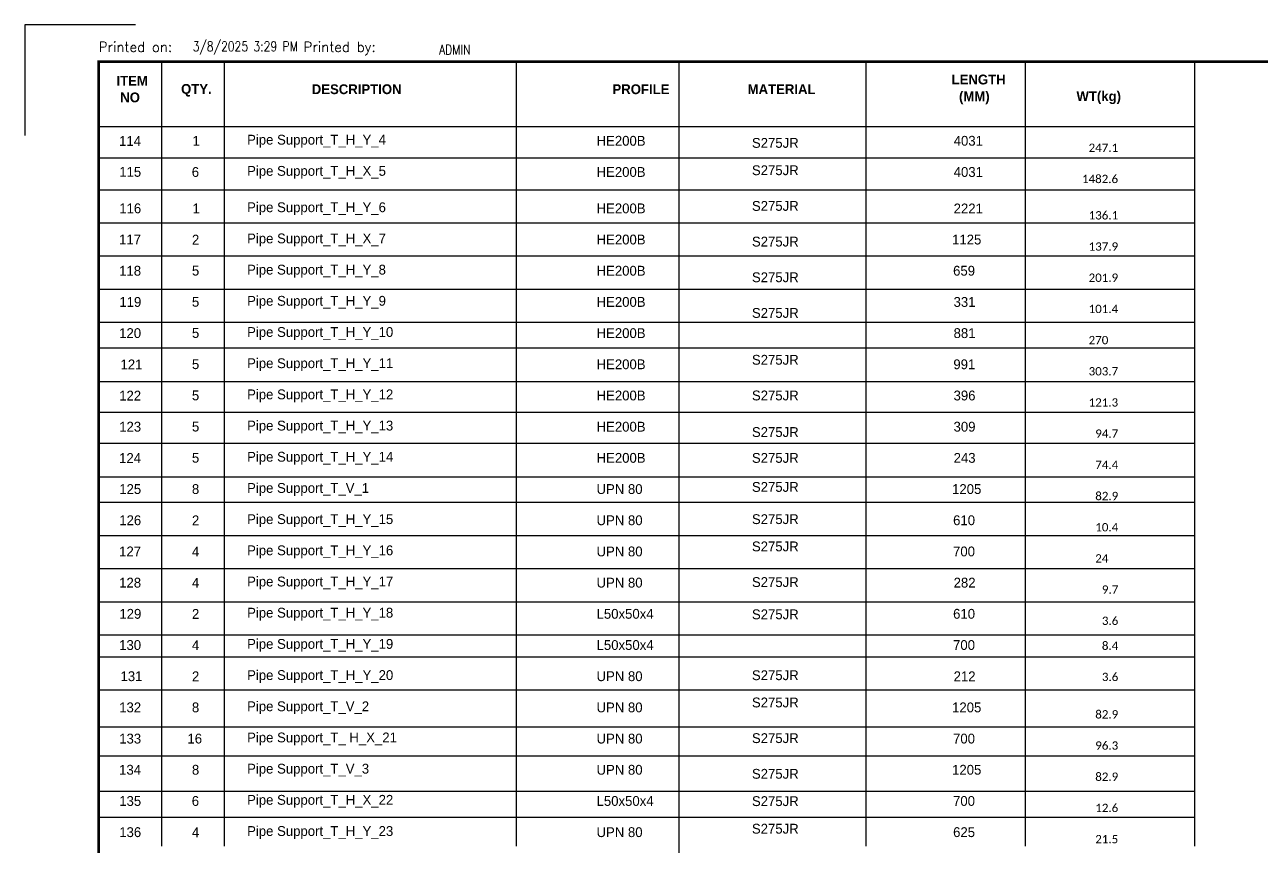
# Model space of a CAD drawing. Header units: millimetres. Extents: x 0 to 16187, y -20471 to 6290.
# Drawn here: x 5628 to 6130, y 508 to 841 of the extents above; entities that cross this region are included whole.
import ezdxf
from ezdxf.enums import TextEntityAlignment as Align

# ---------------------------------------------------------------- set-up
doc = ezdxf.new("R2010")
doc.units = ezdxf.units.MM
doc.layers.add('BORDER1', color=3, linetype='Continuous')
doc.layers.add('BORDER2', color=7, linetype='Continuous')
doc.styles.add('MtXpl_Calibri', font='', dxfattribs={"height": 0.2})
doc.styles.add('MtXpl_Century_Gothic', font='', dxfattribs={"height": 0.2})
doc.styles.add('MtXpl_Century_Gothic1', font='', dxfattribs={"height": 0.2})
doc.styles.add('ROMANC', font='ROMANC', dxfattribs={"height": 5})
doc.styles.add('ROMANS', font='ROMANS.shx', dxfattribs={"width": 0.8})
doc.styles.add('ROMANT', font='ROMANT', dxfattribs={"height": 4})
doc.styles.get('MtXpl_Calibri').set_extended_font_data('Calibri')
doc.styles.get('MtXpl_Century_Gothic').set_extended_font_data('Century Gothic', bold=True)
doc.styles.get('MtXpl_Century_Gothic1').set_extended_font_data('Century Gothic')

# ---------------------------------------------------------------- blocks, each defined once
blk = doc.blocks.new('*U609')
at = {"layer": 'BORDER1', "color": 154, "true_color": 0x1859a9, "const_width": 1}
blk.add_lwpolyline([(1.81, 811), (1144, 811), (1144, 0), (0, 0), (0, 811)], close=True, dxfattribs=at)
at = {"layer": 'BORDER2'}
blk.add_lwpolyline([(15, 826), (-30, 826), (-30, 781)], dxfattribs=at)
at = {"layer": 'BORDER2', "style": 'ROMANS'}
blk.add_text('Printed on:                 Printed by:', height=4, dxfattribs=at).set_placement((0, 815))
at = {"layer": 'BORDER2', "char_height": 4, "attachment_point": 7, "style": 'ROMANS'}
for s, insert in [('3/8/2025 3:29 PM', (38.14, 813.89)), ('ADMIN', (138.14, 813.89))]:
    blk.add_mtext(s, dxfattribs=dict(at, insert=insert))
at = {"layer": 'BORDER2', "flags": 8}
for tag, height, style, p in [('REV-A', 3.24, 'ROMANS', (986.93, 140.25)), ('RE-A', 8.06, 'ROMANT', (1084.63, 7.17))]:
    blk.add_attdef(tag, text='', height=height, dxfattribs=dict(at, style=style)).set_placement(p, align=Align.CENTER)
at = {"layer": 'BORDER2', "style": 'ROMANS', "width": 3.830216}
blk.add_attdef('DATE-A', text='', height=3.24, dxfattribs=at).set_placement((995.51, 140.25), (1008.51, 140.25), align=Align.FIT)
at = {"layer": 'BORDER2'}
for tag, height, style, p in [('DRN-A', 3.24, 'ROMANS', (1018.38, 140.25)), ('CHD-A', 3.24, 'ROMANS', (1032.35, 140.25)), ('APD-A', 3.24, 'ROMANS', (1046.64, 140.25)), ('CONS_CONT_VEND', 4.2, 'ROMANC', (1061.39, 72.83))]:
    blk.add_attdef(tag, text='', height=height, dxfattribs=dict(at, style=style)).set_placement(p, align=Align.CENTER)
at = {"layer": 'BORDER2', "style": 'ROMANS', "width": 0.8}
for tag, p, height in [('1:X', (997.23, 122.55), 3.5), ('LOC', (1042.74, 122.55), 3.5), ('PROJ_NO', (1118.64, 122.55), 3.5), ('CONS_DRG_NO', (1011, 63), 3)]:
    blk.add_attdef(tag, p, '', height=height, dxfattribs=at)
at = {"layer": 'BORDER2', "lineweight": 30, "width": 0.8, "flags": 104}
blk.add_attdef('COMMENTS-A', text='', height=2.2, dxfattribs=at).set_placement((1055.21, 142.07), align=Align.MIDDLE_LEFT)
at = {"layer": 'BORDER2', "style": 'ROMANS', "width": 0.8}
for tag, p in [('PROJECT_TITLE_1', (1061.07, 55.35)), ('PROJECT_TITLE_2', (1061.07, 49.3))]:
    blk.add_attdef(tag, text='', height=3.5, dxfattribs=at).set_placement(p, align=Align.MIDDLE)
at = {"layer": 'BORDER2', "style": 'ROMANT', "width": 0.8}
for tag, p in [('DRG_TITLE_1', (1061.07, 36.31)), ('DRG_TITLE_2', (1061.07, 28.31)), ('DRG_TITLE_3', (1061.07, 20.31))]:
    blk.add_attdef(tag, text='', height=5, dxfattribs=at).set_placement(p, align=Align.CENTER)
at = {"layer": 'BORDER2', "style": 'ROMANT'}
for tag, p in [('AR', (995, 7.17)), ('PA', (1011.74, 7.17)), ('DC', (1028.45, 7.17)), ('TS', (1120.84, 7.17))]:
    blk.add_attdef(tag, p, '', height=8.06, dxfattribs=at)
for tag, p in [('SRNO', (1074.7, 7.17)), ('SH', (1115.8, 7.18))]:
    blk.add_attdef(tag, text='', height=8.06, dxfattribs=at).set_placement(p, align=Align.RIGHT)
at = {"layer": 'BORDER2', "style": 'ROMANS', "flags": 2}
blk.add_attdef('TB_VERSION', text='', height=2, dxfattribs=at).set_placement((1, -1), align=Align.TOP_LEFT)

msp = doc.modelspace()

# ---------------------------------------------------------------- linework, layer by layer
at = {"color": 0, "linetype": 'ByBlock', "lineweight": -2}
for p, q in [((5658.3985, 826), (6103.11769, 826)), ((5658.3985, 799.64992), (6103.11769, 799.64992))]:
    msp.add_line(p, q, dxfattribs=at)
for p, q in [((5658.3985, 826), (5658.3985, 799.64992)), ((5683.86454, 826), (5683.86454, 507.63067)), ((5709.33058, 826), (5709.33058, 507.63067)), ((5827.84327, 826), (5827.84327, 507.63067)), ((5893.81671, 826), (5893.81671, 15)), ((5969.72503, 826), (5969.72503, 507.63067)), ((6034.33997, 826), (6034.33997, 507.63067)), ((6103.11769, 826), (6103.11769, 799.64992)), ((5658.3985, 799.64992), (6103.11769, 799.64992)), ((6103.11769, 799.64992), (6103.11769, 507.63067)), ((5658.3985, 786.99686), (6103.11769, 786.99686)), ((5658.3985, 774.06311), (5658.3985, 507.63067)), ((5658.3985, 774.06311), (6103.11769, 774.06311)), ((5658.3985, 774.06311), (6103.11769, 774.06311)), ((5658.3985, 760.60936), (6103.11769, 760.60936)), ((5658.3985, 747.1556), (6103.11769, 747.1556)), ((5658.3985, 733.70184), (6103.11769, 733.70184)), ((5658.3985, 720.24808), (6103.11769, 720.24808)), ((5658.3985, 709.91752), (6103.11769, 709.91752)), ((5658.3985, 696.22352), (6103.11769, 696.22352)), ((5658.3985, 683.73074), (6103.11769, 683.73074)), ((5658.3985, 671.23797), (6103.11769, 671.23797)), ((5658.3985, 657.54396), (6103.11769, 657.54396)), ((5658.3985, 647.2134), (6103.11769, 647.2134)), ((5658.3985, 633.75964), (6103.11769, 633.75964)), ((5658.3985, 620.30589), (6103.11769, 620.30589)), ((5658.3985, 606.85213), (6103.11769, 606.85213)), ((5658.3985, 593.39837), (6103.11769, 593.39837)), ((5658.3985, 584.50928), (6103.11769, 584.50928)), ((5658.3985, 571.05552), (6103.11769, 571.05552)), ((5658.3985, 556.16029), (6103.11769, 556.16029)), ((5658.3985, 544.38826), (6103.11769, 544.38826)), ((5658.3985, 529.97352), (6103.11769, 529.97352)), ((5658.3985, 519.40271), (6103.11769, 519.40271))]:
    msp.add_line(p, q)

# ---------------------------------------------------------------- block references
at = {"layer": 'BORDER1'}
msp.add_blockref('*U609', (5658.3985, 15), dxfattribs=at)

# ---------------------------------------------------------------- texts
at = {"color": 0}
for s, height, style, p in [('ITEM', 3.9884, 'MtXpl_Century_Gothic', (5665.63087, 816.2645)), ('LENGTH', 3.9884, 'MtXpl_Century_Gothic', (6004.50792, 816.77965)), ('NO', 3.9884, 'MtXpl_Century_Gothic', (5667.15737, 809.51684)), ('QTY.', 3.9884, 'MtXpl_Century_Gothic', (5691.82982, 812.94761)), ('DESCRIPTION', 3.9884, 'MtXpl_Century_Gothic', (5744.87108, 812.84051)), ('PROFILE', 3.9884, 'MtXpl_Century_Gothic', (5866.8876, 812.84051)), ('MATERIAL', 3.9884, 'MtXpl_Century_Gothic', (5921.73664, 812.84051)), ('(MM)', 3.9884, 'MtXpl_Century_Gothic', (6007.50532, 809.95608)), ('WT(kg)', 3.9884, 'MtXpl_Century_Gothic', (6055.17253, 810.00624)), ('114', 3.9884, 'MtXpl_Century_Gothic1', (5666.70593, 791.85688)), ('1', 3.9884, 'MtXpl_Century_Gothic1', (5696.47979, 791.90704)), ('Pipe Support_T_H_Y_4', 3.9884, 'MtXpl_Century_Gothic1', (5718.63426, 792.35848)), ('HE200B', 3.9884, 'MtXpl_Century_Gothic1', (5860.44877, 791.90704)), ('S275JR', 3.9884, 'MtXpl_Century_Gothic1', (5923.48327, 791.05373)), ('4031', 3.9884, 'MtXpl_Century_Gothic1', (6005.35074, 791.90704)), ('247.1', 3.3748, 'MtXpl_Calibri', (6060.09934, 789.39242)), ('115', 3.9884, 'MtXpl_Century_Gothic1', (5666.75338, 779.30091)), ('6', 3.9884, 'MtXpl_Century_Gothic1', (5696.17611, 779.25075)), ('Pipe Support_T_H_X_5', 3.9884, 'MtXpl_Century_Gothic1', (5718.63426, 779.70219)), ('HE200B', 3.9884, 'MtXpl_Century_Gothic1', (5860.44877, 779.25075)), ('S275JR', 3.9884, 'MtXpl_Century_Gothic1', (5923.48327, 779.96018)), ('4031', 3.9884, 'MtXpl_Century_Gothic1', (6005.35074, 779.25075)), ('1482.6', 3.3748, 'MtXpl_Calibri', (6057.40469, 776.73613)), ('116', 3.9884, 'MtXpl_Century_Gothic1', (5666.75338, 764.48975)), ('1', 3.9884, 'MtXpl_Century_Gothic1', (5696.47979, 764.48975)), ('Pipe Support_T_H_Y_6', 3.9884, 'MtXpl_Century_Gothic1', (5718.63426, 764.94119)), ('HE200B', 3.9884, 'MtXpl_Century_Gothic1', (5860.44877, 764.48975)), ('S275JR', 3.9884, 'MtXpl_Century_Gothic1', (5923.48327, 765.48349)), ('2221', 3.9884, 'MtXpl_Century_Gothic1', (6005.32634, 764.43959)), ('136.1', 3.3748, 'MtXpl_Calibri', (6060.09934, 761.97513)), ('117', 3.9884, 'MtXpl_Century_Gothic1', (5666.70593, 751.88362)), ('2', 3.9884, 'MtXpl_Century_Gothic1', (5696.26017, 751.7833)), ('Pipe Support_T_H_X_7', 3.9884, 'MtXpl_Century_Gothic1', (5718.63426, 752.2849)), ('HE200B', 3.9884, 'MtXpl_Century_Gothic1', (5860.44877, 751.83346)), ('S275JR', 3.9884, 'MtXpl_Century_Gothic1', (5923.48327, 751.00679)), ('1125', 3.9884, 'MtXpl_Century_Gothic1', (6004.70273, 751.83346)), ('137.9', 3.3748, 'MtXpl_Calibri', (6060.09934, 749.31884)), ('118', 3.9884, 'MtXpl_Century_Gothic1', (5666.72626, 739.17718)), ('5', 3.9884, 'MtXpl_Century_Gothic1', (5696.25068, 739.22734)), ('Pipe Support_T_H_Y_8', 3.9884, 'MtXpl_Century_Gothic1', (5718.63426, 739.62862)), ('HE200B', 3.9884, 'MtXpl_Century_Gothic1', (5860.44877, 739.17718)), ('659', 3.9884, 'MtXpl_Century_Gothic1', (6005.11757, 739.17718)), ('S275JR', 3.9884, 'MtXpl_Century_Gothic1', (5923.48327, 736.5301)), ('201.9', 3.3748, 'MtXpl_Calibri', (6060.09934, 736.66256)), ('119', 3.9884, 'MtXpl_Century_Gothic1', (5666.80625, 726.52089)), ('5', 3.9884, 'MtXpl_Century_Gothic1', (5696.25068, 726.57105)), ('Pipe Support_T_H_Y_9', 3.9884, 'MtXpl_Century_Gothic1', (5718.63426, 726.97233)), ('HE200B', 3.9884, 'MtXpl_Century_Gothic1', (5860.44877, 726.52089)), ('331', 3.9884, 'MtXpl_Century_Gothic1', (6005.29652, 726.52089)), ('S275JR', 3.9884, 'MtXpl_Century_Gothic1', (5923.48327, 722.05341)), ('101.4', 3.3748, 'MtXpl_Calibri', (6060.09934, 724.00627)), ('120', 3.9884, 'MtXpl_Century_Gothic1', (5666.72084, 713.8646)), ('5', 3.9884, 'MtXpl_Century_Gothic1', (5696.25068, 713.91476)), ('Pipe Support_T_H_Y_10', 3.9884, 'MtXpl_Century_Gothic1', (5718.63426, 714.31604)), ('HE200B', 3.9884, 'MtXpl_Century_Gothic1', (5860.44877, 713.8646)), ('881', 3.9884, 'MtXpl_Century_Gothic1', (6005.30465, 713.8646)), ('270', 3.3748, 'MtXpl_Calibri', (6060.09934, 711.34998)), ('121', 3.9884, 'MtXpl_Century_Gothic1', (5667.26447, 701.15816)), ('5', 3.9884, 'MtXpl_Century_Gothic1', (5696.25068, 701.25848)), ('Pipe Support_T_H_Y_11', 3.9884, 'MtXpl_Century_Gothic1', (5718.63426, 701.65976)), ('HE200B', 3.9884, 'MtXpl_Century_Gothic1', (5860.44877, 701.20832)), ('S275JR', 3.9884, 'MtXpl_Century_Gothic1', (5923.48327, 703.03917)), ('991', 3.9884, 'MtXpl_Century_Gothic1', (6005.2206, 701.20832)), ('303.7', 3.3748, 'MtXpl_Calibri', (6060.09934, 698.6937)), ('122', 3.9884, 'MtXpl_Century_Gothic1', (5666.73304, 688.50187)), ('5', 3.9884, 'MtXpl_Century_Gothic1', (5696.25068, 688.60219)), ('Pipe Support_T_H_Y_12', 3.9884, 'MtXpl_Century_Gothic1', (5718.63426, 689.00347)), ('HE200B', 3.9884, 'MtXpl_Century_Gothic1', (5860.44877, 688.55203)), ('S275JR', 3.9884, 'MtXpl_Century_Gothic1', (5923.48327, 688.56247)), ('396', 3.9884, 'MtXpl_Century_Gothic1', (6005.29652, 688.55203)), ('121.3', 3.3748, 'MtXpl_Calibri', (6060.09934, 686.03741)), ('123', 3.9884, 'MtXpl_Century_Gothic1', (5666.73846, 675.89574)), ('5', 3.9884, 'MtXpl_Century_Gothic1', (5696.25068, 675.9459)), ('Pipe Support_T_H_Y_13', 3.9884, 'MtXpl_Century_Gothic1', (5718.63426, 676.34718)), ('HE200B', 3.9884, 'MtXpl_Century_Gothic1', (5860.44877, 675.89574)), ('S275JR', 3.9884, 'MtXpl_Century_Gothic1', (5923.48327, 673.71572)), ('309', 3.9884, 'MtXpl_Century_Gothic1', (6005.29652, 675.89574)), ('94.7', 3.3748, 'MtXpl_Calibri', (6062.79399, 673.38112)), ('Pipe Support_T_H_Y_14', 3.9884, 'MtXpl_Century_Gothic1', (5718.63426, 663.6909)), ('124', 3.9884, 'MtXpl_Century_Gothic1', (5666.70593, 663.1893)), ('5', 3.9884, 'MtXpl_Century_Gothic1', (5696.25068, 663.28962)), ('HE200B', 3.9884, 'MtXpl_Century_Gothic1', (5860.44877, 663.23946)), ('S275JR', 3.9884, 'MtXpl_Century_Gothic1', (5923.48327, 663.22902)), ('243', 3.9884, 'MtXpl_Century_Gothic1', (6005.32634, 663.23946)), ('74.4', 3.3748, 'MtXpl_Calibri', (6062.79399, 660.72484)), ('125', 3.9884, 'MtXpl_Century_Gothic1', (5666.75338, 650.58317)), ('8', 3.9884, 'MtXpl_Century_Gothic1', (5696.24254, 650.58317)), ('Pipe Support_T_V_1', 3.9884, 'MtXpl_Century_Gothic1', (5718.63426, 651.03461)), ('UPN 80', 3.9884, 'MtXpl_Century_Gothic1', (5860.42979, 650.58317)), ('S275JR', 3.9884, 'MtXpl_Century_Gothic1', (5923.48327, 651.45732)), ('1205', 3.9884, 'MtXpl_Century_Gothic1', (6004.70273, 650.58317)), ('82.9', 3.3748, 'MtXpl_Calibri', (6062.79399, 648.06855)), ('Pipe Support_T_H_Y_15', 3.9884, 'MtXpl_Century_Gothic1', (5718.63426, 638.37832)), ('S275JR', 3.9884, 'MtXpl_Century_Gothic1', (5923.48327, 638.37265)), ('126', 3.9884, 'MtXpl_Century_Gothic1', (5666.75338, 637.92688)), ('2', 3.9884, 'MtXpl_Century_Gothic1', (5696.26017, 637.87672)), ('UPN 80', 3.9884, 'MtXpl_Century_Gothic1', (5860.42979, 637.92688)), ('610', 3.9884, 'MtXpl_Century_Gothic1', (6005.11757, 637.92688)), ('10.4', 3.3748, 'MtXpl_Calibri', (6062.79399, 635.41226)), ('127', 3.9884, 'MtXpl_Century_Gothic1', (5666.70593, 625.2706)), ('4', 3.9884, 'MtXpl_Century_Gothic1', (5696.24525, 625.22044)), ('Pipe Support_T_H_Y_16', 3.9884, 'MtXpl_Century_Gothic1', (5718.63426, 625.72204)), ('UPN 80', 3.9884, 'MtXpl_Century_Gothic1', (5860.42979, 625.2706)), ('S275JR', 3.9884, 'MtXpl_Century_Gothic1', (5923.48327, 627.31548)), ('700', 3.9884, 'MtXpl_Century_Gothic1', (6005.09317, 625.2706)), ('24', 3.3748, 'MtXpl_Calibri', (6062.79399, 622.75598)), ('Pipe Support_T_H_Y_17', 3.9884, 'MtXpl_Century_Gothic1', (5718.63426, 613.06575)), ('128', 3.9884, 'MtXpl_Century_Gothic1', (5666.72626, 612.61431)), ('4', 3.9884, 'MtXpl_Century_Gothic1', (5696.24525, 612.56415)), ('UPN 80', 3.9884, 'MtXpl_Century_Gothic1', (5860.42979, 612.61431)), ('S275JR', 3.9884, 'MtXpl_Century_Gothic1', (5923.48327, 612.83879)), ('282', 3.9884, 'MtXpl_Century_Gothic1', (6005.32634, 612.61431)), ('9.7', 3.3748, 'MtXpl_Calibri', (6065.48864, 610.09969)), ('129', 3.9884, 'MtXpl_Century_Gothic1', (5666.80625, 599.95802)), ('2', 3.9884, 'MtXpl_Century_Gothic1', (5696.26017, 599.90786)), ('Pipe Support_T_H_Y_18', 3.9884, 'MtXpl_Century_Gothic1', (5718.63426, 600.40946)), ('L50x50x4', 3.9884, 'MtXpl_Century_Gothic1', (5860.44335, 599.95802)), ('S275JR', 3.9884, 'MtXpl_Century_Gothic1', (5923.48327, 599.75512)), ('610', 3.9884, 'MtXpl_Century_Gothic1', (6005.11757, 599.95802)), ('3.6', 3.3748, 'MtXpl_Calibri', (6065.48864, 597.4434)), ('130', 3.9884, 'MtXpl_Century_Gothic1', (5666.72084, 587.30174)), ('4', 3.9884, 'MtXpl_Century_Gothic1', (5696.24525, 587.25158)), ('Pipe Support_T_H_Y_19', 3.9884, 'MtXpl_Century_Gothic1', (5718.63426, 587.75318)), ('L50x50x4', 3.9884, 'MtXpl_Century_Gothic1', (5860.44335, 587.30174)), ('700', 3.9884, 'MtXpl_Century_Gothic1', (6005.09317, 587.30174)), ('8.4', 3.3748, 'MtXpl_Calibri', (6065.48864, 587.33471)), ('131', 3.9884, 'MtXpl_Century_Gothic1', (5667.26447, 574.64545)), ('2', 3.9884, 'MtXpl_Century_Gothic1', (5696.26017, 574.59529)), ('Pipe Support_T_H_Y_20', 3.9884, 'MtXpl_Century_Gothic1', (5718.63426, 575.09689)), ('UPN 80', 3.9884, 'MtXpl_Century_Gothic1', (5860.42979, 574.64545)), ('S275JR', 3.9884, 'MtXpl_Century_Gothic1', (5923.48327, 575.04336)), ('212', 3.9884, 'MtXpl_Century_Gothic1', (6005.32634, 574.59529)), ('3.6', 3.3748, 'MtXpl_Calibri', (6065.48864, 574.67842)), ('S275JR', 3.9884, 'MtXpl_Century_Gothic1', (5923.48327, 563.9862)), ('132', 3.9884, 'MtXpl_Century_Gothic1', (5666.73304, 561.98916)), ('8', 3.9884, 'MtXpl_Century_Gothic1', (5696.24254, 561.98916)), ('Pipe Support_T_V_2', 3.9884, 'MtXpl_Century_Gothic1', (5718.63426, 562.4406)), ('UPN 80', 3.9884, 'MtXpl_Century_Gothic1', (5860.42979, 561.98916)), ('1205', 3.9884, 'MtXpl_Century_Gothic1', (6004.70273, 561.98916)), ('82.9', 3.3748, 'MtXpl_Calibri', (6062.79399, 559.47454)), ('133', 3.9884, 'MtXpl_Century_Gothic1', (5666.73846, 549.33288)), ('16', 3.9884, 'MtXpl_Century_Gothic1', (5694.43, 549.33288)), ('Pipe Support_T_ H_X_21', 3.9884, 'MtXpl_Century_Gothic1', (5718.63426, 549.78432)), ('UPN 80', 3.9884, 'MtXpl_Century_Gothic1', (5860.42979, 549.33288)), ('S275JR', 3.9884, 'MtXpl_Century_Gothic1', (5923.48327, 549.5095)), ('700', 3.9884, 'MtXpl_Century_Gothic1', (6005.09317, 549.33288)), ('96.3', 3.3748, 'MtXpl_Calibri', (6062.79399, 546.81826)), ('134', 3.9884, 'MtXpl_Century_Gothic1', (5666.70593, 536.67659)), ('8', 3.9884, 'MtXpl_Century_Gothic1', (5696.24254, 536.67659)), ('Pipe Support_T_V_3', 3.9884, 'MtXpl_Century_Gothic1', (5718.63426, 537.12803)), ('UPN 80', 3.9884, 'MtXpl_Century_Gothic1', (5860.42979, 536.67659)), ('S275JR', 3.9884, 'MtXpl_Century_Gothic1', (5923.48327, 535.03281)), ('1205', 3.9884, 'MtXpl_Century_Gothic1', (6004.70273, 536.67659)), ('82.9', 3.3748, 'MtXpl_Calibri', (6062.79399, 534.16197)), ('135', 3.9884, 'MtXpl_Century_Gothic1', (5666.75338, 524.0203)), ('6', 3.9884, 'MtXpl_Century_Gothic1', (5696.17611, 524.0203)), ('Pipe Support_T_H_X_22', 3.9884, 'MtXpl_Century_Gothic1', (5718.63426, 524.47174)), ('L50x50x4', 3.9884, 'MtXpl_Century_Gothic1', (5860.44335, 524.0203)), ('S275JR', 3.9884, 'MtXpl_Century_Gothic1', (5923.48327, 523.95043)), ('700', 3.9884, 'MtXpl_Century_Gothic1', (6005.09317, 524.0203)), ('12.6', 3.3748, 'MtXpl_Calibri', (6062.79399, 521.50568)), ('136', 3.9884, 'MtXpl_Century_Gothic1', (5666.75338, 511.36402)), ('4', 3.9884, 'MtXpl_Century_Gothic1', (5696.24525, 511.31386)), ('Pipe Support_T_H_Y_23', 3.9884, 'MtXpl_Century_Gothic1', (5718.63426, 511.81546)), ('UPN 80', 3.9884, 'MtXpl_Century_Gothic1', (5860.42979, 511.36402)), ('S275JR', 3.9884, 'MtXpl_Century_Gothic1', (5923.48327, 512.75708)), ('625', 3.9884, 'MtXpl_Century_Gothic1', (6005.11757, 511.36402)), ('21.5', 3.3748, 'MtXpl_Calibri', (6062.79399, 508.8494))]:
    msp.add_text(s, height=height, dxfattribs=dict(at, style=style)).set_placement(p)

doc.saveas('drawing.dxf')
